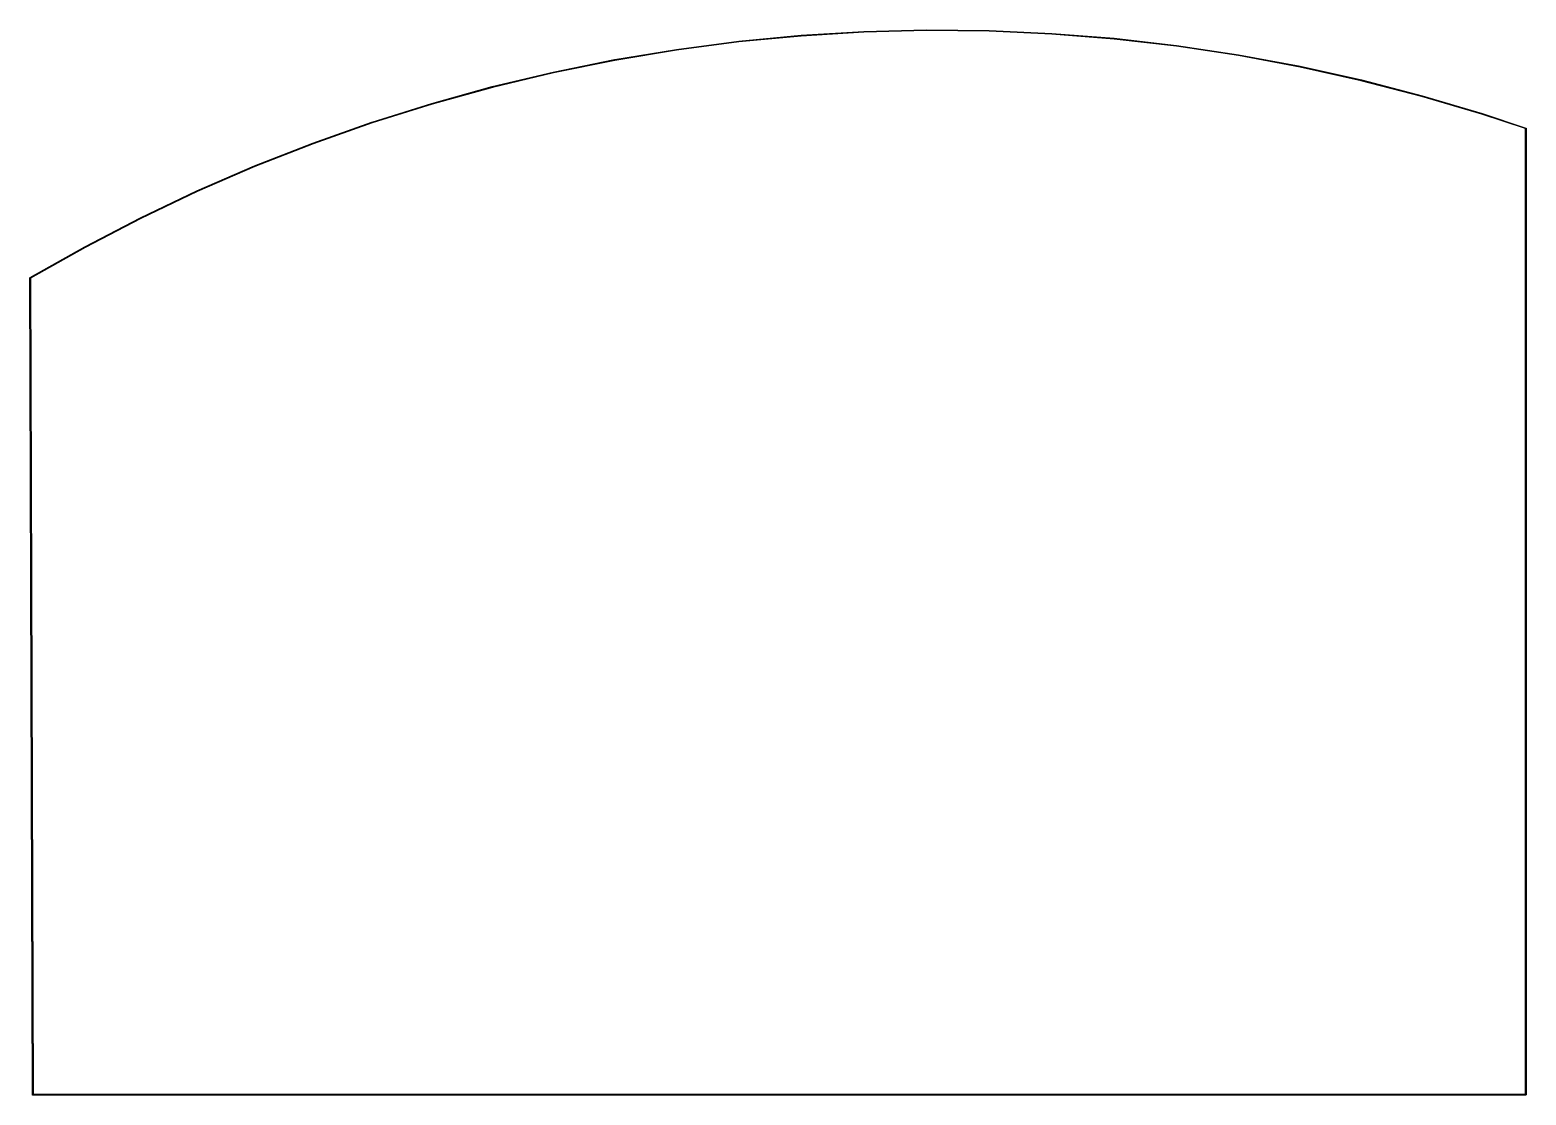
# Model space of a CAD drawing. Extents: x 3.31 to 7.33, y -2.59 to 0.27.
import ezdxf

# ---------------------------------------------------------------- set-up
doc = ezdxf.new("R2010")
doc.units = 0
doc.header["$MEASUREMENT"] = 0
doc.layers.add('BLACK', color=7, linetype='CONTINUOUS')

msp = doc.modelspace()

# ---------------------------------------------------------------- linework, layer by layer
at = {"layer": 'BLACK', "linetype": 'CONTINUOUS'}
for p, q in [((5.217, 0.2399), (5.3848, 0.2559)), ((5.385, 0.2539), (5.2172, 0.2379)), ((5.3848, 0.2559), (5.3848, 0.2559)), ((5.3848, 0.2559), (5.3849, 0.2559)), ((5.3849, 0.2559), (5.5532, 0.266)), ((5.5533, 0.264), (5.385, 0.2539)), ((5.5532, 0.266), (5.7218, 0.2702)), ((5.5532, 0.266), (5.5532, 0.266)), ((5.5532, 0.266), (5.5532, 0.266)), ((5.7218, 0.2683), (5.5533, 0.264)), ((5.7218, 0.2702), (5.7218, 0.2702)), ((5.7218, 0.2702), (5.7218, 0.2702)), ((5.7218, 0.2702), (5.8904, 0.2686)), ((5.8904, 0.2666), (5.7218, 0.2683)), ((5.8904, 0.2686), (5.8904, 0.2686)), ((5.8904, 0.2686), (5.8905, 0.2686)), ((6.0588, 0.2591), (5.8904, 0.2666)), ((5.8905, 0.2686), (6.0589, 0.2611)), ((6.2269, 0.2457), (6.0588, 0.2591)), ((6.0589, 0.2611), (6.0589, 0.2611)), ((6.0589, 0.2611), (6.059, 0.2611)), ((6.059, 0.2611), (6.227, 0.2477)), ((6.3943, 0.2265), (6.2269, 0.2457)), ((6.227, 0.2477), (6.2271, 0.2477)), ((6.2271, 0.2477), (6.2271, 0.2477)), ((6.2271, 0.2477), (6.3946, 0.2284)), ((4.8834, 0.1904), (5.0497, 0.218)), ((5.05, 0.2161), (4.8837, 0.1884)), ((5.0497, 0.218), (5.2169, 0.2399)), ((5.0497, 0.218), (5.0497, 0.218)), ((5.0497, 0.218), (5.0497, 0.218)), ((5.0497, 0.218), (5.0497, 0.218)), ((5.0497, 0.218), (5.0497, 0.218)), ((5.2172, 0.2379), (5.05, 0.2161)), ((5.2169, 0.2399), (5.2169, 0.2399)), ((5.2169, 0.2399), (5.217, 0.2399)), ((5.217, 0.2399), (5.217, 0.2399)), ((5.217, 0.2399), (5.217, 0.2399)), ((6.561, 0.2014), (6.3943, 0.2265)), ((6.3946, 0.2284), (6.3946, 0.2284)), ((6.3946, 0.2284), (6.3946, 0.2284)), ((6.3946, 0.2284), (6.5614, 0.2033)), ((6.7268, 0.1705), (6.561, 0.2014)), ((6.5614, 0.2033), (6.5614, 0.2033)), ((6.5614, 0.2033), (6.5614, 0.2033)), ((6.5614, 0.2033), (6.7271, 0.1724)), ((4.7181, 0.1569), (4.8833, 0.1904)), ((4.8837, 0.1884), (4.7185, 0.155)), ((4.8833, 0.1904), (4.8834, 0.1904)), ((6.8913, 0.1338), (6.7268, 0.1705)), ((6.7271, 0.1724), (6.7272, 0.1724)), ((6.7272, 0.1724), (6.8918, 0.1357)), ((4.554, 0.1177), (4.718, 0.1569)), ((4.7185, 0.155), (4.5545, 0.1158)), ((4.718, 0.1569), (4.7181, 0.1569)), ((4.7181, 0.1569), (4.7181, 0.1569)), ((7.0545, 0.0914), (6.8913, 0.1338)), ((6.8918, 0.1357), (6.8918, 0.1357)), ((6.8918, 0.1357), (6.8918, 0.1357)), ((6.8918, 0.1357), (7.055, 0.0933)), ((4.3915, 0.0728), (4.554, 0.1177)), ((4.5545, 0.1158), (4.392, 0.0709)), ((4.554, 0.1177), (4.554, 0.1177)), ((4.554, 0.1177), (4.554, 0.1177)), ((7.2161, 0.0434), (7.0545, 0.0914)), ((7.055, 0.0933), (7.055, 0.0933)), ((7.055, 0.0933), (7.2167, 0.0453)), ((4.2306, 0.0223), (4.3914, 0.0728)), ((4.392, 0.0709), (4.2312, 0.0204)), ((4.3914, 0.0728), (4.3915, 0.0728)), ((4.3915, 0.0728), (4.3915, 0.0728)), ((7.3329, 0.0048), (7.2161, 0.0434)), ((7.2167, 0.0453), (7.2167, 0.0453)), ((7.2167, 0.0453), (7.2167, 0.0453)), ((7.2167, 0.0453), (7.3342, 0.0064)), ((4.0715, -0.0339), (4.2305, 0.0222)), ((4.2312, 0.0204), (4.0722, -0.0357)), ((4.2305, 0.0222), (4.2306, 0.0223)), ((4.2306, 0.0223), (4.2306, 0.0223)), ((7.3329, -2.5919), (7.3329, 0.0048)), ((7.3342, 0.0064), (7.3342, 0.0064)), ((7.3342, 0.0064), (7.3343, 0.0064)), ((7.3343, 0.0064), (7.3343, 0.0064)), ((7.3343, 0.0064), (7.3343, 0.0064)), ((7.3343, 0.0064), (7.3344, 0.0063)), ((7.3344, 0.0063), (7.3346, 0.0062)), ((7.3346, 0.0062), (7.3346, 0.0061)), ((7.3346, 0.0061), (7.3346, 0.0061)), ((7.3346, 0.0061), (7.3346, 0.0061)), ((7.3346, 0.0061), (7.3347, 0.0061)), ((7.3347, 0.0061), (7.3347, 0.006)), ((7.3347, 0.006), (7.3347, 0.006)), ((7.3347, 0.006), (7.3347, 0.006)), ((7.3347, 0.006), (7.3348, 0.0059)), ((7.3348, 0.0059), (7.3348, 0.0057)), ((7.3348, 0.0057), (7.3348, 0.0056)), ((7.3348, 0.0056), (7.3348, 0.0056)), ((7.3348, 0.0056), (7.3348, 0.0056)), ((7.3348, 0.0056), (7.3348, 0.0056)), ((7.3348, 0.0056), (7.3348, -2.5929)), ((3.9146, -0.0955), (4.0715, -0.0339)), ((4.0722, -0.0357), (3.9153, -0.0974)), ((4.0715, -0.0339), (4.0715, -0.0339)), ((4.0715, -0.0339), (4.0715, -0.0339)), ((3.7598, -0.1626), (3.9145, -0.0955)), ((3.9153, -0.0974), (3.7606, -0.1644)), ((3.9145, -0.0955), (3.9145, -0.0955)), ((3.9145, -0.0955), (3.9145, -0.0955)), ((3.9145, -0.0955), (3.9146, -0.0955)), ((3.9146, -0.0955), (3.9146, -0.0955)), ((3.6075, -0.2351), (3.7598, -0.1626)), ((3.7606, -0.1644), (3.6084, -0.2368)), ((3.7598, -0.1626), (3.7598, -0.1626)), ((3.7598, -0.1626), (3.7598, -0.1626)), ((3.4579, -0.3128), (3.6075, -0.2351)), ((3.6084, -0.2368), (3.4588, -0.3145)), ((3.6075, -0.2351), (3.6075, -0.2351)), ((3.311, -0.3957), (3.4578, -0.3128)), ((3.4588, -0.3145), (3.3124, -0.3971)), ((3.4578, -0.3128), (3.4578, -0.3128)), ((3.4578, -0.3128), (3.4578, -0.3128)), ((3.4578, -0.3128), (3.4579, -0.3128)), ((3.4579, -0.3128), (3.4579, -0.3128)), ((3.3105, -0.3962), (3.3106, -0.396)), ((3.3105, -0.3963), (3.3105, -0.3962)), ((3.3105, -0.3964), (3.3105, -0.3963)), ((3.3105, -0.3963), (3.3105, -0.3963)), ((3.3105, -0.3963), (3.3105, -0.3963)), ((3.3105, -0.3965), (3.3105, -0.3964)), ((3.3171, -2.5929), (3.3105, -0.3965)), ((3.3106, -0.396), (3.3108, -0.3959)), ((3.3108, -0.3958), (3.3109, -0.3957)), ((3.3108, -0.3959), (3.3108, -0.3958)), ((3.3108, -0.3958), (3.3108, -0.3958)), ((3.3108, -0.3958), (3.3108, -0.3958)), ((3.3109, -0.3957), (3.311, -0.3957)), ((3.3124, -0.3971), (3.3191, -2.5919)), ((3.3171, -2.593), (3.3171, -2.5929)), ((3.3171, -2.5929), (3.3171, -2.5929)), ((3.3171, -2.5931), (3.3171, -2.593)), ((3.3171, -2.593), (3.3171, -2.593)), ((3.3171, -2.593), (3.3171, -2.593)), ((3.3172, -2.5932), (3.3171, -2.5931)), ((3.3171, -2.5931), (3.3171, -2.5931)), ((3.3171, -2.5931), (3.3171, -2.5931)), ((3.3172, -2.5933), (3.3172, -2.5932)), ((3.3172, -2.5934), (3.3172, -2.5933)), ((3.3172, -2.5933), (3.3172, -2.5933)), ((3.3172, -2.5933), (3.3172, -2.5933)), ((3.3173, -2.5935), (3.3172, -2.5934)), ((3.3174, -2.5936), (3.3173, -2.5935)), ((3.3173, -2.5935), (3.3173, -2.5935)), ((3.3173, -2.5935), (3.3173, -2.5935)), ((3.3173, -2.5935), (3.3173, -2.5935)), ((3.3175, -2.5937), (3.3174, -2.5936)), ((3.3174, -2.5936), (3.3174, -2.5936)), ((3.3174, -2.5936), (3.3174, -2.5936)), ((3.3176, -2.5937), (3.3175, -2.5937)), ((3.3176, -2.5938), (3.3176, -2.5937)), ((3.3176, -2.5937), (3.3176, -2.5937)), ((3.3176, -2.5937), (3.3176, -2.5937)), ((3.3177, -2.5938), (3.3176, -2.5938)), ((3.3178, -2.5939), (3.3177, -2.5938)), ((3.3177, -2.5938), (3.3177, -2.5938)), ((3.3177, -2.5938), (3.3177, -2.5938)), ((3.3179, -2.5939), (3.3178, -2.5939)), ((3.318, -2.5939), (3.3179, -2.5939)), ((3.3179, -2.5939), (3.3179, -2.5939)), ((3.3179, -2.5939), (3.3179, -2.5939)), ((3.3181, -2.5939), (3.318, -2.5939)), ((3.3182, -2.5939), (3.3181, -2.5939)), ((3.3181, -2.5939), (3.3181, -2.5939)), ((3.3181, -2.5939), (3.3181, -2.5939)), ((7.3338, -2.5939), (3.3182, -2.5939)), ((3.3191, -2.5919), (7.3329, -2.5919)), ((7.3339, -2.5939), (7.3338, -2.5939)), ((7.3341, -2.5939), (7.3339, -2.5939)), ((7.3339, -2.5939), (7.3339, -2.5939)), ((7.3339, -2.5939), (7.3339, -2.5939)), ((7.3342, -2.5938), (7.3341, -2.5939)), ((7.3344, -2.5937), (7.3342, -2.5938)), ((7.3346, -2.5936), (7.3344, -2.5937)), ((7.3347, -2.5935), (7.3346, -2.5936)), ((7.3348, -2.5933), (7.3347, -2.5935)), ((7.3348, -2.5929), (7.3349, -2.5929)), ((7.3349, -2.5929), (7.3348, -2.5931)), ((7.3348, -2.5931), (7.3348, -2.5933))]:
    msp.add_line(p, q, dxfattribs=at)

doc.saveas('drawing.dxf')
